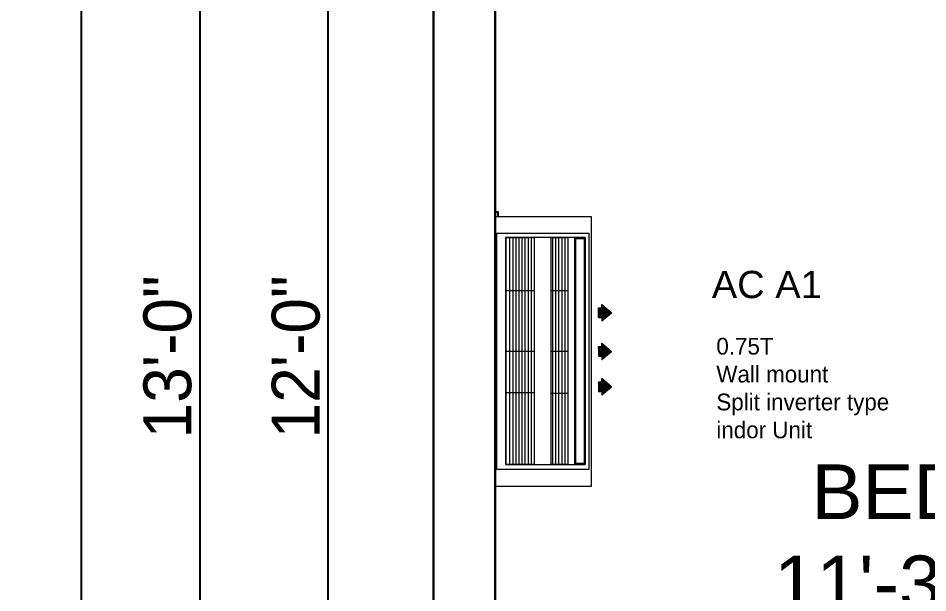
# Model space of a CAD drawing. Header units: inches. Extents: x 28835 to 36795, y -18828 to -9750.
# Drawn here: x 34995.2 to 35128.2, y -13658.8 to -13574.8 of the extents above; entities that cross this region are included whole.
import ezdxf

# ---------------------------------------------------------------- set-up
doc = ezdxf.new("R2010")
doc.units = ezdxf.units.IN
doc.header["$LTSCALE"] = 12
doc.header["$MEASUREMENT"] = 0
for name, color, linetype, lineweight in [('0-AC-Ceilling Cassette', 160, 'Continuous', 5), ('dimention', 5, 'Continuous', 9), ('HVAC UNIT', 7, 'Continuous', 15), ('Text', 7, 'Continuous', 5), ('Wall', 1, 'Continuous', 30)]:
    doc.layers.add(name, color=color, linetype=linetype, lineweight=lineweight)
doc.layers.add('06. Text', color=114, linetype='Continuous')
doc.layers.add('AC', color=7, linetype='Continuous')
doc.styles.add('Bijay', font='', dxfattribs={"height": 8})
doc.styles.add('Times', font='GOTHIC.TTF')
doc.styles.add('TLA', font='arial.ttf')
doc.styles.get('Bijay').set_extended_font_data('Serifa BT')
doc.dimstyles.new('D75', dxfattribs={"dimtxt": 7, "dimasz": 7, "dimexe": 8, "dimexo": 24, "dimgap": 1, "dimtad": 1, "dimdec": 1, "dimzin": 3, "dimdsep": 46, "dimlunit": 4, "dimtxsty": 'Times', "dimblk": 'OBLIQUE', "dimcen": 0, "dimdle": 5, "dimaunit": 1, "dimadec": 3, "dimazin": 0, "dimtfac": 1, "dimtdec": 1, "dimtix": 1, "dimtofl": 0, "dimtmove": 1, "dimatfit": 0, "dimldrblk": 'OBLIQUE', "dimfxl": 1, "dimfxlon": 1, "dimtolj": 1, "dimtzin": 0, "dimarcsym": 0})

# ---------------------------------------------------------------- blocks, each defined once
blk = doc.blocks.new('_Oblique')
at = {"color": 0, "linetype": 'ByBlock', "lineweight": -2}
blk.add_line((-0.5, -0.5), (0.5, 0.5), dxfattribs=at)
blk = doc.blocks.new('*D1234')
at = {"layer": 'Defpoints', "color": 0, "ltscale": 12, "transparency": 16777216}
for p in [(35040.51, -13552.26), (35085.96, -13552.26), (35085.96, -13696.26)]:
    blk.add_point(p, dxfattribs=at)
at = {"layer": 'dimention', "color": 0, "lineweight": -2, "ltscale": 12, "transparency": 16777216}
for p, q in [((35040.51, -13701.26), (35040.51, -13547.26)), ((35041.51, -13552.26), (35032.51, -13552.26)), ((35041.51, -13696.26), (35032.51, -13696.26))]:
    blk.add_line(p, q, dxfattribs=at)
at = {"layer": 'dimention', "color": 0, "lineweight": -2, "ltscale": 12, "transparency": 16777216, "xscale": 7, "yscale": 7, "zscale": 7}
for p, rotation in [((35040.51, -13552.26), 90), ((35040.51, -13696.26), 270)]:
    blk.add_blockref('_Oblique', p, dxfattribs=dict(at, rotation=rotation))
at = {"layer": 'dimention', "color": 0, "ltscale": 12, "transparency": 16777216, "insert": (35035.83, -13624.26), "char_height": 7, "attachment_point": 5, "rotation": 90, "style": 'Times'}
blk.add_mtext('\\A1;12\'-0"', dxfattribs=at)
blk = doc.blocks.new('*D1241')
at = {"layer": 'Defpoints', "color": 0, "ltscale": 12, "transparency": 16777216}
for p in [(35085.96, -13546.26), (35021.75, -13702.26), (35085.96, -13702.26)]:
    blk.add_point(p, dxfattribs=at)
at = {"layer": 'dimention', "color": 0, "lineweight": -2, "ltscale": 12, "transparency": 16777216}
for p, q in [((35021.75, -13541.26), (35021.75, -13707.26)), ((35022.75, -13546.26), (35013.75, -13546.26)), ((35022.75, -13702.26), (35013.75, -13702.26))]:
    blk.add_line(p, q, dxfattribs=at)
at = {"layer": 'dimention', "color": 0, "lineweight": -2, "ltscale": 12, "transparency": 16777216, "xscale": 7, "yscale": 7, "zscale": 7}
for p, rotation in [((35021.75, -13546.26), 90), ((35021.75, -13702.26), 270)]:
    blk.add_blockref('_Oblique', p, dxfattribs=dict(at, rotation=rotation))
at = {"layer": 'dimention', "color": 0, "ltscale": 12, "transparency": 16777216, "insert": (35017.07, -13624.26), "char_height": 7, "attachment_point": 5, "rotation": 90, "style": 'Times'}
blk.add_mtext('\\A1;13\'-0"', dxfattribs=at)
blk = doc.blocks.new('*D1242')
at = {"layer": 'Defpoints', "color": 0, "ltscale": 12, "transparency": 16777216}
for p in [(35004.49, -13363.26), (35085.96, -13363.26), (35085.96, -13708.26)]:
    blk.add_point(p, dxfattribs=at)
at = {"layer": 'dimention', "color": 0, "lineweight": -2, "ltscale": 12, "transparency": 16777216}
for p, q in [((35004.49, -13713.26), (35004.49, -13358.26)), ((35005.49, -13363.26), (34996.49, -13363.26)), ((35005.49, -13708.26), (34996.49, -13708.26))]:
    blk.add_line(p, q, dxfattribs=at)
at = {"layer": 'dimention', "color": 0, "lineweight": -2, "ltscale": 12, "transparency": 16777216, "xscale": 7, "yscale": 7, "zscale": 7}
for p, rotation in [((35004.49, -13363.26), 90), ((35004.49, -13708.26), 270)]:
    blk.add_blockref('_Oblique', p, dxfattribs=dict(at, rotation=rotation))
at = {"layer": 'dimention', "color": 0, "ltscale": 12, "transparency": 16777216, "insert": (34999.81, -13535.76), "char_height": 7, "attachment_point": 5, "rotation": 90, "style": 'Times'}
blk.add_mtext('\\A1;28\'-9"', dxfattribs=at)
blk = doc.blocks.new('one way ceiling cassette')
at = {"layer": '0-AC-Ceilling Cassette'}
for p, q in [((-1.8, 30.09), (-3.4, 28.73)), ((-3.29, 28.83), (-3.4, 28.73)), ((-1.8, 27.37), (-3.4, 28.73)), ((-3.39, 28.72), (-3.4, 28.73)), ((-3.26, 28.61), (-3.39, 28.74)), ((-3.16, 28.94), (-3.38, 28.72)), ((-3.13, 28.5), (-3.38, 28.75)), ((-3.03, 29.05), (-3.37, 28.71)), ((-3, 28.39), (-3.37, 28.76)), ((-2.9, 29.16), (-3.36, 28.7)), ((-2.87, 28.28), (-3.36, 28.77)), ((-2.77, 29.27), (-3.35, 28.69)), ((-2.74, 28.17), (-3.35, 28.78)), ((-2.64, 29.38), (-3.34, 28.68)), ((-2.61, 28.06), (-3.34, 28.79)), ((-2.51, 29.49), (-3.33, 28.67)), ((-2.48, 27.95), (-3.33, 28.8)), ((-2.38, 29.6), (-3.32, 28.66)), ((-2.35, 27.84), (-3.32, 28.81)), ((-2.25, 29.71), (-3.31, 28.65)), ((-2.22, 27.73), (-3.31, 28.82)), ((-2.12, 29.82), (-3.3, 28.64)), ((-2.09, 27.62), (-3.3, 28.83)), ((-1.99, 29.93), (-3.29, 28.63)), ((-1.86, 30.04), (-3.28, 28.62)), ((-1.96, 27.51), (-3.28, 28.84)), ((-1.83, 27.4), (-3.27, 28.85)), ((-1.8, 30.08), (-3.26, 28.62)), ((-1.8, 27.39), (-3.26, 28.85)), ((-1.8, 30.06), (-3.25, 28.61)), ((-1.8, 27.41), (-3.25, 28.86)), ((-1.8, 30.04), (-3.24, 28.6)), ((-1.8, 27.43), (-3.24, 28.87)), ((-1.8, 30.02), (-3.23, 28.59)), ((-1.8, 27.45), (-3.23, 28.88)), ((-1.8, 30), (-3.22, 28.58)), ((-1.8, 27.47), (-3.22, 28.89)), ((-1.8, 29.98), (-3.21, 28.57)), ((-1.8, 27.49), (-3.21, 28.9)), ((-1.8, 29.96), (-3.2, 28.56)), ((-1.8, 27.51), (-3.2, 28.91)), ((-1.8, 29.94), (-3.19, 28.55)), ((-1.8, 27.53), (-3.19, 28.92)), ((-1.8, 29.92), (-3.18, 28.54)), ((-1.8, 27.55), (-3.18, 28.93)), ((-1.8, 29.9), (-3.17, 28.53)), ((-1.8, 29.88), (-3.16, 28.52)), ((-1.8, 27.57), (-3.16, 28.94)), ((-1.8, 29.86), (-3.15, 28.51)), ((-1.8, 27.59), (-3.15, 28.95)), ((-1.8, 27.61), (-3.14, 28.96)), ((-1.8, 29.84), (-3.13, 28.5)), ((-1.8, 27.63), (-3.13, 28.96)), ((-1.8, 29.82), (-3.12, 28.5)), ((-1.8, 27.65), (-3.12, 28.97)), ((-1.8, 29.8), (-3.11, 28.49)), ((-1.8, 27.67), (-3.11, 28.98)), ((-1.8, 29.78), (-3.1, 28.48)), ((-1.8, 27.69), (-3.1, 28.99)), ((-1.8, 29.76), (-3.09, 28.47)), ((-1.8, 27.71), (-3.09, 29)), ((-1.8, 29.74), (-3.08, 28.46)), ((-1.8, 27.73), (-3.08, 29.01)), ((-1.8, 29.72), (-3.07, 28.45)), ((-1.8, 27.75), (-3.07, 29.02)), ((-1.8, 29.7), (-3.06, 28.44)), ((-1.8, 27.77), (-3.06, 29.03)), ((-1.8, 29.68), (-3.05, 28.43)), ((-1.8, 27.79), (-3.05, 29.04)), ((-1.8, 29.66), (-3.04, 28.42)), ((-1.8, 29.64), (-3.03, 28.41)), ((-1.8, 27.81), (-3.03, 29.05)), ((-1.8, 27.83), (-3.02, 29.06)), ((-1.8, 29.62), (-3.01, 28.4)), ((-1.8, 27.85), (-3.01, 29.07)), ((-1.8, 29.6), (-3, 28.39)), ((-1.8, 27.87), (-3, 29.07)), ((-1.8, 29.58), (-2.99, 28.39)), ((-1.8, 27.89), (-2.99, 29.08)), ((-1.8, 29.56), (-2.98, 28.38)), ((-1.8, 27.91), (-2.98, 29.09)), ((-1.79, 29.54), (-2.97, 28.37)), ((-1.79, 27.92), (-2.97, 29.1)), ((-1.77, 29.54), (-2.96, 28.36)), ((-1.77, 27.92), (-2.96, 29.11)), ((-1.75, 29.54), (-2.95, 28.35)), ((-1.75, 27.92), (-2.95, 29.12)), ((-1.73, 29.54), (-2.94, 28.34)), ((-1.73, 27.92), (-2.94, 29.13)), ((-1.71, 29.54), (-2.93, 28.33)), ((-1.71, 27.92), (-2.93, 29.14)), ((-1.69, 29.54), (-2.92, 28.32)), ((-1.67, 29.54), (-2.91, 28.31)), ((-1.69, 27.92), (-2.91, 29.15)), ((-1.65, 29.54), (-2.9, 28.3)), ((-1.67, 27.92), (-2.9, 29.16)), ((-1.65, 27.92), (-2.89, 29.17)), ((-1.63, 29.54), (-2.88, 28.29)), ((-1.63, 27.92), (-2.88, 29.18)), ((-1.61, 29.54), (-2.87, 28.28)), ((-1.61, 27.92), (-2.87, 29.19)), ((-1.59, 29.54), (-2.86, 28.28)), ((-1.59, 27.92), (-2.86, 29.19)), ((-1.57, 29.54), (-2.85, 28.27)), ((-1.57, 27.92), (-2.85, 29.2)), ((-1.55, 29.54), (-2.84, 28.26)), ((-1.55, 27.92), (-2.84, 29.21)), ((-1.53, 29.54), (-2.83, 28.25)), ((-1.53, 27.92), (-2.83, 29.22)), ((-1.51, 29.54), (-2.82, 28.24)), ((-1.51, 27.92), (-2.82, 29.23)), ((-1.49, 29.54), (-2.81, 28.23)), ((-1.49, 27.92), (-2.81, 29.24)), ((-1.47, 29.54), (-2.8, 28.22)), ((-1.45, 29.54), (-2.79, 28.21)), ((-1.47, 27.92), (-2.79, 29.25)), ((-1.43, 29.54), (-2.78, 28.2)), ((-1.45, 27.92), (-2.78, 29.26)), ((-1.43, 27.92), (-2.77, 29.27)), ((-1.41, 29.54), (-2.76, 28.19)), ((-1.41, 27.92), (-2.76, 29.28)), ((-1.39, 29.54), (-2.75, 28.18)), ((-1.39, 27.92), (-2.75, 29.29)), ((-1.37, 29.54), (-2.74, 28.17)), ((-1.37, 27.92), (-2.74, 29.3)), ((-1.35, 29.54), (-2.73, 28.16)), ((-1.35, 27.92), (-2.73, 29.3)), ((-1.33, 29.54), (-2.72, 28.16)), ((-1.33, 27.92), (-2.72, 29.31)), ((-1.31, 29.54), (-2.71, 28.15)), ((-1.31, 27.92), (-2.71, 29.32)), ((-1.29, 29.54), (-2.7, 28.14)), ((-1.29, 27.92), (-2.7, 29.33)), ((-1.27, 29.54), (-2.69, 28.13)), ((-1.27, 27.92), (-2.69, 29.34)), ((-1.25, 29.54), (-2.68, 28.12)), ((-1.25, 27.92), (-2.68, 29.35)), ((-1.23, 29.54), (-2.67, 28.11)), ((-1.22, 29.54), (-2.66, 28.1)), ((-1.23, 27.92), (-2.66, 29.36)), ((-1.22, 27.94), (-2.65, 29.37)), ((-1.22, 29.52), (-2.64, 28.09)), ((-1.22, 27.96), (-2.64, 29.38)), ((-1.22, 29.5), (-2.63, 28.08)), ((-1.22, 27.98), (-2.63, 29.39)), ((-1.22, 29.48), (-2.62, 28.07)), ((-1.22, 28), (-2.62, 29.4)), ((-1.22, 29.46), (-2.61, 28.06)), ((-1.22, 28.02), (-2.61, 29.41)), ((-1.22, 29.44), (-2.6, 28.05)), ((-1.22, 28.04), (-2.6, 29.42)), ((-1.22, 28.06), (-2.59, 29.42)), ((-1.22, 29.42), (-2.59, 28.05)), ((-1.22, 28.08), (-2.58, 29.43)), ((-1.22, 29.4), (-2.58, 28.04)), ((-1.22, 28.1), (-2.57, 29.44)), ((-1.22, 29.37), (-2.57, 28.03)), ((-1.22, 28.12), (-2.56, 29.45)), ((-1.22, 29.35), (-2.56, 28.02)), ((-1.22, 29.33), (-2.55, 28.01)), ((-1.22, 28.14), (-2.54, 29.46)), ((-1.22, 29.31), (-2.54, 28)), ((-1.22, 28.16), (-2.53, 29.47)), ((-1.22, 29.29), (-2.53, 27.99)), ((-1.22, 28.18), (-2.52, 29.48)), ((-1.22, 28.2), (-2.51, 29.49)), ((-1.22, 29.27), (-2.51, 27.98)), ((-1.22, 28.22), (-2.5, 29.5)), ((-1.22, 29.25), (-2.5, 27.97)), ((-1.22, 28.24), (-2.49, 29.51)), ((-1.22, 29.23), (-2.49, 27.96)), ((-1.22, 28.26), (-2.48, 29.52)), ((-1.22, 29.21), (-2.48, 27.95)), ((-1.22, 28.28), (-2.47, 29.53)), ((-1.22, 29.19), (-2.47, 27.94)), ((-1.22, 28.3), (-2.46, 29.53)), ((-1.22, 29.17), (-2.46, 27.93)), ((-1.22, 28.32), (-2.45, 29.54)), ((-1.22, 29.15), (-2.45, 27.93)), ((-1.22, 28.34), (-2.44, 29.55)), ((-1.22, 29.13), (-2.44, 27.92)), ((-1.22, 28.36), (-2.43, 29.56)), ((-1.22, 29.11), (-2.43, 27.91)), ((-1.22, 29.09), (-2.42, 27.9)), ((-1.22, 28.38), (-2.41, 29.57)), ((-1.22, 29.07), (-2.41, 27.89)), ((-1.22, 28.4), (-2.4, 29.58)), ((-1.22, 28.42), (-2.39, 29.59)), ((-1.22, 29.05), (-2.39, 27.88)), ((-1.22, 28.44), (-2.38, 29.6)), ((-1.22, 29.03), (-2.38, 27.87)), ((-1.22, 28.46), (-2.37, 29.61)), ((-1.22, 29.01), (-2.37, 27.86)), ((-1.22, 28.48), (-2.36, 29.62)), ((-1.22, 28.99), (-2.36, 27.85)), ((-1.22, 28.5), (-2.35, 29.63)), ((-1.22, 28.97), (-2.35, 27.84)), ((-1.22, 28.52), (-2.34, 29.64)), ((-1.22, 28.95), (-2.34, 27.83)), ((-1.22, 28.54), (-2.33, 29.65)), ((-1.22, 28.93), (-2.33, 27.82)), ((-1.22, 28.56), (-2.32, 29.65)), ((-1.22, 28.91), (-2.32, 27.82)), ((-1.22, 28.58), (-2.31, 29.66)), ((-1.22, 28.89), (-2.31, 27.81)), ((-1.22, 28.87), (-2.3, 27.8)), ((-1.22, 28.6), (-2.29, 29.67)), ((-1.22, 28.85), (-2.29, 27.79)), ((-1.22, 28.62), (-2.28, 29.68)), ((-1.22, 28.83), (-2.28, 27.78)), ((-1.22, 28.64), (-2.27, 29.69)), ((-1.22, 28.66), (-2.26, 29.7)), ((-1.22, 28.81), (-2.26, 27.77)), ((-1.22, 28.68), (-2.25, 29.71)), ((-1.22, 28.79), (-2.25, 27.76)), ((-1.22, 28.7), (-2.24, 29.72)), ((-1.22, 28.77), (-2.24, 27.75)), ((-1.22, 28.72), (-2.23, 29.73)), ((-1.22, 28.75), (-2.23, 27.74)), ((-1.22, 28.74), (-2.22, 29.74)), ((-1.22, 28.73), (-2.22, 27.73)), ((-1.22, 28.76), (-2.21, 29.75)), ((-1.22, 28.71), (-2.21, 27.72)), ((-1.22, 28.78), (-2.2, 29.76)), ((-1.22, 28.69), (-2.2, 27.71)), ((-1.22, 28.8), (-2.19, 29.76)), ((-1.22, 28.67), (-2.19, 27.7)), ((-1.22, 28.82), (-2.18, 29.77)), ((-1.22, 28.65), (-2.18, 27.7)), ((-1.22, 28.63), (-2.17, 27.69)), ((-1.22, 28.84), (-2.16, 29.78)), ((-1.22, 28.61), (-2.16, 27.68)), ((-1.22, 28.86), (-2.15, 29.79)), ((-1.22, 28.88), (-2.14, 29.8)), ((-1.22, 28.9), (-2.13, 29.81)), ((-1.22, 28.92), (-2.12, 29.82)), ((-1.22, 28.94), (-2.11, 29.83)), ((-1.22, 28.96), (-2.1, 29.84)), ((-1.8, 29.56), (-2.09, 29.85)), ((-1.8, 29.58), (-2.08, 29.86)), ((-1.8, 29.6), (-2.07, 29.87)), ((-1.8, 29.62), (-2.06, 29.87)), ((-1.8, 29.64), (-2.04, 29.88)), ((-1.8, 29.66), (-2.03, 29.89)), ((-1.8, 29.68), (-2.02, 29.9)), ((-1.8, 29.7), (-2.01, 29.91)), ((-1.8, 29.72), (-2, 29.92)), ((-1.8, 29.74), (-1.99, 29.93)), ((-1.8, 29.76), (-1.98, 29.94)), ((-1.8, 29.78), (-1.97, 29.95)), ((-1.8, 29.8), (-1.96, 29.96)), ((-1.8, 29.82), (-1.95, 29.97)), ((-1.8, 29.84), (-1.94, 29.98)), ((-1.8, 29.86), (-1.93, 29.99)), ((-1.8, 29.88), (-1.91, 29.99)), ((-1.8, 29.9), (-1.9, 30)), ((-1.8, 29.92), (-1.89, 30.01)), ((-1.8, 29.94), (-1.88, 30.02)), ((-1.8, 29.96), (-1.87, 30.03)), ((-1.8, 29.98), (-1.86, 30.04)), ((-1.8, 30), (-1.85, 30.05)), ((-1.8, 30.02), (-1.84, 30.06)), ((-1.8, 30.04), (-1.83, 30.07)), ((-1.8, 30.06), (-1.82, 30.08)), ((-1.8, 30.08), (-1.81, 30.09)), ((-1.8, 29.54), (-1.8, 30.09)), ((-1.22, 29.54), (-1.8, 29.54)), ((-1.22, 28.98), (-1.79, 29.54)), ((-1.22, 29), (-1.77, 29.54)), ((-1.22, 29.02), (-1.74, 29.54)), ((-1.22, 29.04), (-1.72, 29.54)), ((-1.22, 29.06), (-1.7, 29.54)), ((-1.22, 29.08), (-1.68, 29.54)), ((-1.22, 29.1), (-1.66, 29.54)), ((-1.22, 29.12), (-1.64, 29.54)), ((-1.22, 29.14), (-1.62, 29.54)), ((-1.22, 29.16), (-1.6, 29.54)), ((-1.22, 29.18), (-1.58, 29.54)), ((-1.22, 29.2), (-1.56, 29.54)), ((-1.22, 29.22), (-1.54, 29.54)), ((-1.22, 29.24), (-1.52, 29.54)), ((-1.22, 29.26), (-1.5, 29.54)), ((-1.22, 29.28), (-1.48, 29.54)), ((-1.22, 29.3), (-1.46, 29.54)), ((-1.22, 29.32), (-1.44, 29.54)), ((-1.22, 29.34), (-1.42, 29.54)), ((-1.22, 29.36), (-1.4, 29.54)), ((-1.22, 29.38), (-1.38, 29.54)), ((-1.22, 29.4), (-1.36, 29.54)), ((-1.22, 29.42), (-1.34, 29.54)), ((-1.22, 29.44), (-1.32, 29.54)), ((-1.22, 29.46), (-1.3, 29.54)), ((-1.22, 29.48), (-1.28, 29.54)), ((-1.22, 29.5), (-1.26, 29.54)), ((-1.22, 29.52), (-1.24, 29.54)), ((-1.22, 27.92), (-1.22, 29.54)), ((-1.22, 29.54), (-1.22, 29.54)), ((-1.22, 28.59), (-2.14, 27.67)), ((-1.22, 28.57), (-2.13, 27.66)), ((-1.22, 28.55), (-2.12, 27.65)), ((-1.22, 28.53), (-2.11, 27.64)), ((-1.22, 28.51), (-2.1, 27.63)), ((-1.8, 27.91), (-2.09, 27.62)), ((-1.8, 27.89), (-2.08, 27.61)), ((-1.8, 27.87), (-2.07, 27.6)), ((-1.8, 27.85), (-2.06, 27.59)), ((-1.8, 27.83), (-2.05, 27.59)), ((-1.8, 27.81), (-2.04, 27.58)), ((-1.8, 27.79), (-2.03, 27.57)), ((-1.8, 27.77), (-2.01, 27.56)), ((-1.8, 27.75), (-2, 27.55)), ((-1.8, 27.73), (-1.99, 27.54)), ((-1.8, 27.71), (-1.98, 27.53)), ((-1.8, 27.69), (-1.97, 27.52)), ((-1.8, 27.67), (-1.96, 27.51)), ((-1.8, 27.65), (-1.95, 27.5)), ((-1.8, 27.63), (-1.94, 27.49)), ((-1.8, 27.61), (-1.93, 27.48)), ((-1.8, 27.59), (-1.92, 27.48)), ((-1.8, 27.57), (-1.91, 27.47)), ((-1.8, 27.55), (-1.89, 27.46)), ((-1.8, 27.53), (-1.88, 27.45)), ((-1.8, 27.51), (-1.87, 27.44)), ((-1.8, 27.49), (-1.86, 27.43)), ((-1.8, 27.47), (-1.85, 27.42)), ((-1.8, 27.45), (-1.84, 27.41)), ((-1.8, 27.43), (-1.83, 27.4)), ((-1.8, 27.41), (-1.82, 27.39)), ((-1.8, 27.39), (-1.81, 27.38)), ((-1.8, 27.92), (-1.8, 27.37)), ((-1.22, 27.92), (-1.8, 27.92)), ((-1.22, 28.49), (-1.79, 27.92)), ((-1.22, 28.47), (-1.77, 27.92)), ((-1.22, 28.45), (-1.75, 27.92)), ((-1.22, 28.43), (-1.73, 27.92)), ((-1.22, 28.41), (-1.71, 27.92)), ((-1.22, 28.39), (-1.69, 27.92)), ((-1.22, 28.37), (-1.67, 27.92)), ((-1.22, 28.35), (-1.65, 27.92)), ((-1.22, 28.33), (-1.63, 27.92)), ((-1.22, 28.31), (-1.61, 27.92)), ((-1.22, 28.29), (-1.59, 27.92)), ((-1.22, 28.27), (-1.57, 27.92)), ((-1.22, 28.25), (-1.55, 27.92)), ((-1.22, 28.23), (-1.53, 27.92)), ((-1.22, 28.21), (-1.51, 27.92)), ((-1.22, 28.19), (-1.49, 27.92)), ((-1.22, 28.17), (-1.47, 27.92)), ((-1.22, 28.15), (-1.45, 27.92)), ((-1.22, 28.13), (-1.43, 27.92)), ((-1.22, 28.11), (-1.41, 27.92)), ((-1.22, 28.09), (-1.39, 27.92)), ((-1.22, 28.07), (-1.37, 27.92)), ((-1.22, 28.05), (-1.35, 27.92)), ((-1.22, 28.03), (-1.33, 27.92)), ((-1.22, 28.01), (-1.31, 27.92)), ((-1.22, 27.99), (-1.29, 27.92)), ((-1.22, 27.97), (-1.27, 27.92)), ((-1.22, 27.95), (-1.25, 27.92)), ((-1.22, 27.93), (-1.23, 27.92)), ((-1.8, 23.69), (-3.4, 22.33)), ((-3, 22.67), (-3.37, 22.3)), ((-2.87, 22.78), (-3.36, 22.29)), ((-2.74, 22.89), (-3.35, 22.28)), ((-2.61, 23), (-3.34, 22.27)), ((-2.48, 23.11), (-3.33, 22.26)), ((-2.35, 23.22), (-3.32, 22.25)), ((-2.22, 23.33), (-3.31, 22.24)), ((-2.09, 23.44), (-3.3, 22.23)), ((-1.96, 23.55), (-3.28, 22.22)), ((-1.83, 23.66), (-3.27, 22.22)), ((-1.8, 23.67), (-3.26, 22.21)), ((-1.8, 23.65), (-3.25, 22.2)), ((-1.8, 23.63), (-3.24, 22.19)), ((-1.8, 23.61), (-3.23, 22.18)), ((-1.8, 23.59), (-3.22, 22.17)), ((-1.8, 23.57), (-3.21, 22.16)), ((-1.8, 23.55), (-3.2, 22.15)), ((-1.8, 23.53), (-3.19, 22.14)), ((-1.8, 23.51), (-3.18, 22.13)), ((-1.8, 23.49), (-3.16, 22.12)), ((-1.8, 23.47), (-3.15, 22.11)), ((-1.8, 23.45), (-3.14, 22.11)), ((-1.8, 23.43), (-3.13, 22.1)), ((-1.8, 23.41), (-3.12, 22.09)), ((-1.8, 23.39), (-3.11, 22.08)), ((-1.8, 23.37), (-3.1, 22.07)), ((-1.8, 21.28), (-3.1, 22.58)), ((-1.8, 23.35), (-3.09, 22.06)), ((-1.8, 21.3), (-3.09, 22.59)), ((-1.8, 23.33), (-3.08, 22.05)), ((-1.8, 21.32), (-3.08, 22.6)), ((-1.8, 23.31), (-3.07, 22.04)), ((-1.8, 21.34), (-3.07, 22.61)), ((-1.8, 23.29), (-3.06, 22.03)), ((-1.8, 21.36), (-3.06, 22.62)), ((-1.8, 23.27), (-3.05, 22.02)), ((-1.8, 21.38), (-3.05, 22.63)), ((-1.8, 21.4), (-3.04, 22.64)), ((-1.8, 23.25), (-3.03, 22.01)), ((-1.8, 21.42), (-3.03, 22.65)), ((-1.8, 23.23), (-3.02, 22)), ((-1.8, 23.21), (-3.01, 21.99)), ((-1.8, 21.44), (-3.01, 22.66)), ((-1.8, 23.19), (-3, 21.99)), ((-1.8, 21.46), (-3, 22.67)), ((-1.8, 23.17), (-2.99, 21.98)), ((-1.8, 21.48), (-2.99, 22.68)), ((-1.8, 23.15), (-2.98, 21.97)), ((-1.8, 21.5), (-2.98, 22.68)), ((-1.79, 23.14), (-2.97, 21.96)), ((-1.79, 21.52), (-2.97, 22.69)), ((-1.77, 23.14), (-2.96, 21.95)), ((-1.77, 21.52), (-2.96, 22.7)), ((-1.75, 23.14), (-2.95, 21.94)), ((-1.75, 21.52), (-2.95, 22.71)), ((-1.73, 23.14), (-2.94, 21.93)), ((-1.73, 21.52), (-2.94, 22.72)), ((-1.71, 23.14), (-2.93, 21.92)), ((-1.71, 21.52), (-2.93, 22.73)), ((-1.69, 21.52), (-2.92, 22.74)), ((-1.69, 23.14), (-2.91, 21.91)), ((-1.67, 21.52), (-2.91, 22.75)), ((-1.67, 23.14), (-2.9, 21.9)), ((-1.65, 21.52), (-2.9, 22.76)), ((-1.65, 23.14), (-2.89, 21.89)), ((-1.63, 23.14), (-2.88, 21.88)), ((-1.63, 21.52), (-2.88, 22.77)), ((-1.61, 23.14), (-2.87, 21.88)), ((-1.61, 21.52), (-2.87, 22.78)), ((-1.59, 23.14), (-2.86, 21.87)), ((-1.59, 21.52), (-2.86, 22.79)), ((-1.57, 23.14), (-2.85, 21.86)), ((-1.57, 21.52), (-2.85, 22.79)), ((-1.55, 23.14), (-2.84, 21.85)), ((-1.55, 21.52), (-2.84, 22.8)), ((-1.53, 23.14), (-2.83, 21.84)), ((-1.53, 21.52), (-2.83, 22.81)), ((-1.51, 23.14), (-2.82, 21.83)), ((-1.51, 21.52), (-2.82, 22.82)), ((-1.49, 23.14), (-2.81, 21.82)), ((-1.49, 21.52), (-2.81, 22.83)), ((-1.47, 21.52), (-2.8, 22.84)), ((-1.47, 23.14), (-2.79, 21.81)), ((-1.45, 21.52), (-2.79, 22.85)), ((-1.45, 23.14), (-2.78, 21.8)), ((-1.43, 21.52), (-2.78, 22.86)), ((-1.43, 23.14), (-2.77, 21.79)), ((-1.41, 23.14), (-2.76, 21.78)), ((-1.41, 21.52), (-2.76, 22.87)), ((-1.39, 23.14), (-2.75, 21.77)), ((-1.39, 21.52), (-2.75, 22.88)), ((-1.37, 23.14), (-2.74, 21.77)), ((-1.37, 21.52), (-2.74, 22.89)), ((-1.35, 23.14), (-2.73, 21.76)), ((-1.35, 21.52), (-2.73, 22.9)), ((-1.33, 23.14), (-2.72, 21.75)), ((-1.33, 21.52), (-2.72, 22.91)), ((-1.31, 23.14), (-2.71, 21.74)), ((-1.31, 21.52), (-2.71, 22.91)), ((-1.29, 23.14), (-2.7, 21.73)), ((-1.29, 21.52), (-2.7, 22.92)), ((-1.27, 23.14), (-2.69, 21.72)), ((-1.27, 21.52), (-2.69, 22.93)), ((-1.25, 23.14), (-2.68, 21.71)), ((-1.25, 21.52), (-2.68, 22.94)), ((-1.23, 21.52), (-2.67, 22.95)), ((-1.23, 23.14), (-2.66, 21.7)), ((-1.22, 21.53), (-2.66, 22.96)), ((-1.22, 23.12), (-2.65, 21.69)), ((-1.22, 23.1), (-2.64, 21.68)), ((-1.22, 21.55), (-2.64, 22.97)), ((-1.22, 23.08), (-2.63, 21.67)), ((-1.22, 21.57), (-2.63, 22.98)), ((-1.22, 23.06), (-2.62, 21.66)), ((-1.22, 21.59), (-2.62, 22.99)), ((-1.22, 23.04), (-2.61, 21.65)), ((-1.22, 21.61), (-2.61, 23)), ((-1.22, 23.02), (-2.6, 21.65)), ((-1.22, 21.63), (-2.6, 23.01)), ((-1.22, 21.65), (-2.59, 23.02)), ((-1.22, 23), (-2.59, 21.64)), ((-1.22, 21.67), (-2.58, 23.02)), ((-1.22, 22.98), (-2.58, 21.63)), ((-1.22, 21.69), (-2.57, 23.03)), ((-1.22, 22.96), (-2.57, 21.62)), ((-1.22, 21.71), (-2.56, 23.04)), ((-1.22, 22.94), (-2.56, 21.61)), ((-1.22, 21.73), (-2.55, 23.05)), ((-1.22, 21.75), (-2.54, 23.06)), ((-1.22, 22.92), (-2.54, 21.6)), ((-1.22, 21.77), (-2.53, 23.07)), ((-1.22, 22.9), (-2.53, 21.59)), ((-1.22, 22.88), (-2.52, 21.58)), ((-1.22, 21.79), (-2.51, 23.08)), ((-1.22, 22.86), (-2.51, 21.57)), ((-1.22, 21.81), (-2.5, 23.09)), ((-1.22, 22.84), (-2.5, 21.56)), ((-1.22, 21.83), (-2.49, 23.1)), ((-1.22, 22.82), (-2.49, 21.55)), ((-1.22, 21.85), (-2.48, 23.11)), ((-1.22, 22.8), (-2.48, 21.54)), ((-1.22, 21.87), (-2.47, 23.12)), ((-1.22, 22.78), (-2.47, 21.54)), ((-1.22, 21.89), (-2.46, 23.13)), ((-1.22, 22.76), (-2.46, 21.53)), ((-1.22, 21.91), (-2.45, 23.14)), ((-1.22, 22.74), (-2.45, 21.52)), ((-1.22, 21.93), (-2.44, 23.14)), ((-1.22, 22.72), (-2.44, 21.51)), ((-1.22, 21.95), (-2.43, 23.15)), ((-1.22, 22.7), (-2.43, 21.5)), ((-1.22, 21.97), (-2.42, 23.16)), ((-1.22, 21.99), (-2.41, 23.17)), ((-1.22, 22.68), (-2.41, 21.49)), ((-1.22, 22.66), (-2.4, 21.48)), ((-1.22, 22.01), (-2.39, 23.18)), ((-1.22, 22.64), (-2.39, 21.47)), ((-1.22, 22.03), (-2.38, 23.19)), ((-1.22, 22.62), (-2.38, 21.46)), ((-1.22, 22.05), (-2.37, 23.2)), ((-1.22, 22.6), (-2.37, 21.45)), ((-1.22, 22.07), (-2.36, 23.21)), ((-1.22, 22.58), (-2.36, 21.44)), ((-1.22, 22.09), (-2.35, 23.22)), ((-1.22, 22.11), (-2.34, 23.23)), ((-1.22, 22.13), (-2.33, 23.24)), ((-1.22, 22.15), (-2.32, 23.25)), ((-1.22, 22.17), (-2.31, 23.25)), ((-1.22, 22.19), (-2.3, 23.26)), ((-1.22, 22.21), (-2.29, 23.27)), ((-1.22, 22.23), (-2.28, 23.28)), ((-1.22, 22.25), (-2.26, 23.29)), ((-1.22, 22.27), (-2.25, 23.3)), ((-1.22, 22.29), (-2.24, 23.31)), ((-1.22, 22.31), (-2.23, 23.32)), ((-1.22, 22.33), (-2.22, 23.33)), ((-1.22, 22.35), (-2.21, 23.34)), ((-1.22, 22.37), (-2.2, 23.35)), ((-1.22, 22.39), (-2.19, 23.36)), ((-1.22, 22.41), (-2.18, 23.37)), ((-1.22, 22.43), (-2.17, 23.37)), ((-1.22, 22.45), (-2.16, 23.38)), ((-1.22, 22.47), (-2.14, 23.39)), ((-1.22, 22.49), (-2.13, 23.4)), ((-1.22, 22.51), (-2.12, 23.41)), ((-1.22, 22.53), (-2.11, 23.42)), ((-1.22, 22.55), (-2.1, 23.43)), ((-1.8, 23.15), (-2.09, 23.44)), ((-1.8, 23.17), (-2.08, 23.45)), ((-1.8, 23.19), (-2.07, 23.46)), ((-1.8, 23.21), (-2.06, 23.47)), ((-1.8, 23.23), (-2.05, 23.48)), ((-1.8, 23.25), (-2.04, 23.48)), ((-1.8, 23.27), (-2.03, 23.49)), ((-1.8, 23.29), (-2.01, 23.5)), ((-1.8, 23.31), (-2, 23.51)), ((-1.8, 23.33), (-1.99, 23.52)), ((-1.8, 23.35), (-1.98, 23.53)), ((-1.8, 23.37), (-1.97, 23.54)), ((-1.8, 23.39), (-1.96, 23.55)), ((-1.8, 23.41), (-1.95, 23.56)), ((-1.8, 23.43), (-1.94, 23.57)), ((-1.8, 23.45), (-1.93, 23.58)), ((-1.8, 23.47), (-1.92, 23.59)), ((-1.8, 23.49), (-1.91, 23.59)), ((-1.8, 23.51), (-1.89, 23.6)), ((-1.8, 23.53), (-1.88, 23.61)), ((-1.8, 23.55), (-1.87, 23.62)), ((-1.8, 23.57), (-1.86, 23.63)), ((-1.8, 23.59), (-1.85, 23.64)), ((-1.8, 23.61), (-1.84, 23.65)), ((-1.8, 23.63), (-1.83, 23.66)), ((-1.8, 23.65), (-1.82, 23.67)), ((-1.8, 23.67), (-1.81, 23.68)), ((-1.8, 23.14), (-1.8, 23.69)), ((-1.22, 23.14), (-1.8, 23.14)), ((-1.22, 22.57), (-1.79, 23.14)), ((-1.22, 22.59), (-1.77, 23.14)), ((-1.22, 22.61), (-1.75, 23.14)), ((-1.22, 22.63), (-1.73, 23.14)), ((-1.22, 22.65), (-1.71, 23.14)), ((-1.22, 22.67), (-1.69, 23.14)), ((-1.22, 22.69), (-1.67, 23.14)), ((-1.22, 22.71), (-1.65, 23.14)), ((-1.22, 22.73), (-1.63, 23.14)), ((-1.22, 22.75), (-1.61, 23.14)), ((-1.22, 22.77), (-1.59, 23.14)), ((-1.22, 22.79), (-1.57, 23.14)), ((-1.22, 22.81), (-1.55, 23.14)), ((-1.22, 22.83), (-1.53, 23.14)), ((-1.22, 22.85), (-1.51, 23.14)), ((-1.22, 22.87), (-1.49, 23.14)), ((-1.22, 22.89), (-1.47, 23.14)), ((-1.22, 22.91), (-1.45, 23.14)), ((-1.22, 22.93), (-1.43, 23.14)), ((-1.22, 22.95), (-1.41, 23.14)), ((-1.22, 22.97), (-1.39, 23.14)), ((-1.22, 22.99), (-1.37, 23.14)), ((-1.22, 23.01), (-1.35, 23.14)), ((-1.22, 23.03), (-1.33, 23.14)), ((-1.22, 23.05), (-1.31, 23.14)), ((-1.22, 23.07), (-1.29, 23.14)), ((-1.22, 23.09), (-1.27, 23.14)), ((-1.22, 23.11), (-1.25, 23.14)), ((-1.22, 23.13), (-1.23, 23.14)), ((-1.22, 23.14), (-1.22, 21.52)), ((-3.39, 22.34), (-3.4, 22.33)), ((-3.29, 22.23), (-3.4, 22.34)), ((-1.8, 20.97), (-3.4, 22.33)), ((-3.26, 22.45), (-3.39, 22.32)), ((-3.13, 22.56), (-3.38, 22.31)), ((-3.16, 22.12), (-3.38, 22.34)), ((-3.03, 22.01), (-3.37, 22.35)), ((-2.9, 21.9), (-3.36, 22.36)), ((-2.77, 21.79), (-3.35, 22.37)), ((-2.64, 21.68), (-3.34, 22.38)), ((-2.51, 21.57), (-3.33, 22.39)), ((-2.38, 21.46), (-3.32, 22.4)), ((-2.25, 21.35), (-3.31, 22.41)), ((-2.12, 21.24), (-3.3, 22.42)), ((-1.99, 21.13), (-3.29, 22.43)), ((-1.86, 21.02), (-3.28, 22.44)), ((-1.8, 20.98), (-3.26, 22.45)), ((-1.8, 21), (-3.25, 22.45)), ((-1.8, 21.02), (-3.24, 22.46)), ((-1.8, 21.04), (-3.23, 22.47)), ((-1.8, 21.06), (-3.22, 22.48)), ((-1.8, 21.08), (-3.21, 22.49)), ((-1.8, 21.1), (-3.2, 22.5)), ((-1.8, 21.12), (-3.19, 22.51)), ((-1.8, 21.14), (-3.18, 22.52)), ((-1.8, 21.16), (-3.17, 22.53)), ((-1.8, 21.18), (-3.16, 22.54)), ((-1.8, 21.2), (-3.15, 22.55)), ((-1.8, 21.22), (-3.13, 22.56)), ((-1.8, 21.24), (-3.12, 22.57)), ((-1.8, 21.26), (-3.11, 22.57)), ((-1.22, 22.56), (-2.35, 21.43)), ((-1.22, 22.54), (-2.34, 21.42)), ((-1.22, 22.52), (-2.33, 21.42)), ((-1.22, 22.5), (-2.32, 21.41)), ((-1.22, 22.48), (-2.31, 21.4)), ((-1.22, 22.46), (-2.29, 21.39)), ((-1.22, 22.44), (-2.28, 21.38)), ((-1.22, 22.42), (-2.27, 21.37)), ((-1.22, 22.4), (-2.26, 21.36)), ((-1.22, 22.38), (-2.25, 21.35)), ((-1.22, 22.36), (-2.24, 21.34)), ((-1.22, 22.34), (-2.23, 21.33)), ((-1.22, 22.32), (-2.22, 21.32)), ((-1.22, 22.3), (-2.21, 21.31)), ((-1.22, 22.28), (-2.2, 21.31)), ((-1.22, 22.26), (-2.19, 21.3)), ((-1.22, 22.24), (-2.18, 21.29)), ((-1.22, 22.22), (-2.16, 21.28)), ((-1.22, 22.2), (-2.15, 21.27)), ((-1.22, 22.18), (-2.14, 21.26)), ((-1.22, 22.16), (-2.13, 21.25)), ((-1.22, 22.14), (-2.12, 21.24)), ((-1.22, 22.12), (-2.11, 21.23)), ((-1.22, 22.1), (-2.1, 21.22)), ((-1.8, 21.5), (-2.09, 21.21)), ((-1.8, 21.48), (-2.08, 21.2)), ((-1.8, 21.46), (-2.07, 21.19)), ((-1.8, 21.44), (-2.06, 21.19)), ((-1.8, 21.42), (-2.04, 21.18)), ((-1.8, 21.4), (-2.03, 21.17)), ((-1.8, 21.38), (-2.02, 21.16)), ((-1.8, 21.36), (-2.01, 21.15)), ((-1.8, 21.34), (-2, 21.14)), ((-1.8, 21.32), (-1.99, 21.13)), ((-1.8, 21.3), (-1.98, 21.12)), ((-1.8, 21.28), (-1.97, 21.11)), ((-1.8, 21.26), (-1.96, 21.1)), ((-1.8, 21.24), (-1.95, 21.09)), ((-1.8, 21.22), (-1.94, 21.08)), ((-1.8, 21.2), (-1.93, 21.08)), ((-1.8, 21.18), (-1.91, 21.07)), ((-1.8, 21.16), (-1.9, 21.06)), ((-1.8, 21.14), (-1.89, 21.05)), ((-1.8, 21.12), (-1.88, 21.04)), ((-1.8, 21.1), (-1.87, 21.03)), ((-1.8, 21.08), (-1.86, 21.02)), ((-1.8, 21.52), (-1.8, 20.97)), ((-1.22, 21.52), (-1.8, 21.52)), ((-1.22, 22.08), (-1.79, 21.52)), ((-1.22, 22.06), (-1.77, 21.52)), ((-1.22, 22.04), (-1.74, 21.52)), ((-1.22, 22.02), (-1.72, 21.52)), ((-1.22, 22), (-1.7, 21.52)), ((-1.22, 21.98), (-1.68, 21.52)), ((-1.22, 21.96), (-1.66, 21.52)), ((-1.22, 21.94), (-1.64, 21.52)), ((-1.22, 21.92), (-1.62, 21.52)), ((-1.22, 21.9), (-1.6, 21.52)), ((-1.22, 21.88), (-1.58, 21.52)), ((-1.22, 21.86), (-1.56, 21.52)), ((-1.22, 21.84), (-1.54, 21.52)), ((-1.22, 21.82), (-1.52, 21.52)), ((-1.22, 21.8), (-1.5, 21.52)), ((-1.22, 21.78), (-1.48, 21.52)), ((-1.22, 21.76), (-1.46, 21.52)), ((-1.22, 21.74), (-1.44, 21.52)), ((-1.22, 21.72), (-1.42, 21.52)), ((-1.22, 21.7), (-1.4, 21.52)), ((-1.22, 21.68), (-1.38, 21.52)), ((-1.22, 21.66), (-1.36, 21.52)), ((-1.22, 21.64), (-1.34, 21.52)), ((-1.22, 21.62), (-1.32, 21.52)), ((-1.22, 21.6), (-1.3, 21.52)), ((-1.22, 21.58), (-1.28, 21.52)), ((-1.22, 21.56), (-1.26, 21.52)), ((-1.22, 21.54), (-1.24, 21.52)), ((-1.22, 21.52), (-1.22, 21.52)), ((-1.8, 21.06), (-1.85, 21.01)), ((-1.8, 21.04), (-1.84, 21)), ((-1.8, 21.02), (-1.83, 20.99)), ((-1.8, 21), (-1.82, 20.98)), ((-1.8, 20.98), (-1.81, 20.97)), ((-1.8, 17.84), (-3.4, 16.48)), ((-3.26, 16.6), (-3.39, 16.47)), ((-3.13, 16.72), (-3.38, 16.46)), ((-3, 16.83), (-3.37, 16.46)), ((-2.87, 16.94), (-3.36, 16.45)), ((-2.74, 17.05), (-3.35, 16.44)), ((-2.61, 17.16), (-3.34, 16.43)), ((-2.48, 17.27), (-3.33, 16.42)), ((-2.35, 17.38), (-3.32, 16.41)), ((-2.22, 17.49), (-3.31, 16.4)), ((-2.25, 15.51), (-3.31, 16.57)), ((-2.09, 17.6), (-3.3, 16.39)), ((-2.12, 15.4), (-3.3, 16.57)), ((-1.99, 15.29), (-3.29, 16.58)), ((-1.96, 17.71), (-3.28, 16.38)), ((-1.86, 15.17), (-3.28, 16.59)), ((-1.83, 17.82), (-3.27, 16.37)), ((-1.8, 17.83), (-3.26, 16.36)), ((-1.8, 15.14), (-3.26, 16.6)), ((-1.8, 17.81), (-3.25, 16.35)), ((-1.8, 15.16), (-3.25, 16.61)), ((-1.8, 17.79), (-3.24, 16.34)), ((-1.8, 15.18), (-3.24, 16.62)), ((-1.8, 17.77), (-3.23, 16.34)), ((-1.8, 15.2), (-3.23, 16.63)), ((-1.8, 17.75), (-3.22, 16.33)), ((-1.8, 15.22), (-3.22, 16.64)), ((-1.8, 17.73), (-3.21, 16.32)), ((-1.8, 15.24), (-3.21, 16.65)), ((-1.8, 17.71), (-3.2, 16.31)), ((-1.8, 15.26), (-3.2, 16.66)), ((-1.8, 17.69), (-3.19, 16.3)), ((-1.8, 15.28), (-3.19, 16.67)), ((-1.8, 17.67), (-3.18, 16.29)), ((-1.8, 15.3), (-3.18, 16.68)), ((-1.8, 15.32), (-3.17, 16.69)), ((-1.8, 17.65), (-3.16, 16.28)), ((-1.8, 15.34), (-3.16, 16.69)), ((-1.8, 17.63), (-3.15, 16.27)), ((-1.8, 15.36), (-3.15, 16.7)), ((-1.8, 17.61), (-3.14, 16.26)), ((-1.8, 17.59), (-3.13, 16.25)), ((-1.8, 15.38), (-3.13, 16.71)), ((-1.8, 17.57), (-3.12, 16.24)), ((-1.8, 15.4), (-3.12, 16.72)), ((-1.8, 17.55), (-3.11, 16.23)), ((-1.8, 15.42), (-3.11, 16.73)), ((-1.8, 17.53), (-3.1, 16.23)), ((-1.8, 15.44), (-3.1, 16.74)), ((-1.8, 17.51), (-3.09, 16.22)), ((-1.8, 15.46), (-3.09, 16.75)), ((-1.8, 17.49), (-3.08, 16.21)), ((-1.8, 15.48), (-3.08, 16.76)), ((-1.8, 17.47), (-3.07, 16.2)), ((-1.8, 15.5), (-3.07, 16.77)), ((-1.8, 17.45), (-3.06, 16.19)), ((-1.8, 15.52), (-3.06, 16.78)), ((-1.8, 17.43), (-3.05, 16.18)), ((-1.8, 15.54), (-3.05, 16.79)), ((-1.8, 15.56), (-3.04, 16.8)), ((-1.8, 17.41), (-3.03, 16.17)), ((-1.8, 15.58), (-3.03, 16.8)), ((-1.8, 17.39), (-3.02, 16.16)), ((-1.8, 17.37), (-3.01, 16.15)), ((-1.8, 15.6), (-3.01, 16.81)), ((-1.8, 17.35), (-3, 16.14)), ((-1.8, 15.62), (-3, 16.82)), ((-1.8, 17.33), (-2.99, 16.13)), ((-1.8, 15.64), (-2.99, 16.83)), ((-1.8, 17.31), (-2.98, 16.12)), ((-1.8, 15.66), (-2.98, 16.84)), ((-1.79, 17.29), (-2.97, 16.12)), ((-1.79, 15.67), (-2.97, 16.85)), ((-1.77, 17.29), (-2.96, 16.11)), ((-1.77, 15.67), (-2.96, 16.86)), ((-1.75, 17.29), (-2.95, 16.1)), ((-1.75, 15.67), (-2.95, 16.87)), ((-1.73, 17.29), (-2.94, 16.09)), ((-1.73, 15.67), (-2.94, 16.88)), ((-1.71, 17.29), (-2.93, 16.08)), ((-1.71, 15.67), (-2.93, 16.89)), ((-1.69, 15.67), (-2.92, 16.9)), ((-1.69, 17.29), (-2.91, 16.07)), ((-1.67, 15.67), (-2.91, 16.91)), ((-1.67, 17.29), (-2.9, 16.06)), ((-1.65, 15.67), (-2.9, 16.92)), ((-1.65, 17.29), (-2.89, 16.05)), ((-1.63, 17.29), (-2.88, 16.04)), ((-1.63, 15.67), (-2.88, 16.92)), ((-1.61, 17.29), (-2.87, 16.03)), ((-1.61, 15.67), (-2.87, 16.93)), ((-1.59, 17.29), (-2.86, 16.02)), ((-1.59, 15.67), (-2.86, 16.94)), ((-1.57, 17.29), (-2.85, 16.01)), ((-1.57, 15.67), (-2.85, 16.95)), ((-1.55, 17.29), (-2.84, 16)), ((-1.55, 15.67), (-2.84, 16.96)), ((-1.53, 17.29), (-2.83, 16)), ((-1.53, 15.67), (-2.83, 16.97)), ((-1.51, 17.29), (-2.82, 15.99)), ((-1.51, 15.67), (-2.82, 16.98)), ((-1.49, 17.29), (-2.81, 15.98)), ((-1.49, 15.67), (-2.81, 16.99)), ((-1.47, 15.67), (-2.8, 17)), ((-1.47, 17.29), (-2.79, 15.97)), ((-1.45, 15.67), (-2.79, 17.01)), ((-1.45, 17.29), (-2.78, 15.96)), ((-1.43, 15.67), (-2.78, 17.02)), ((-1.43, 17.29), (-2.77, 15.95)), ((-1.41, 17.29), (-2.76, 15.94)), ((-1.41, 15.67), (-2.76, 17.03)), ((-1.39, 17.29), (-2.75, 15.93)), ((-1.39, 15.67), (-2.75, 17.03)), ((-1.37, 17.29), (-2.74, 15.92)), ((-1.37, 15.67), (-2.74, 17.04)), ((-1.35, 17.29), (-2.73, 15.91)), ((-1.35, 15.67), (-2.73, 17.05)), ((-1.33, 17.29), (-2.72, 15.9)), ((-1.33, 15.67), (-2.72, 17.06)), ((-1.31, 17.29), (-2.71, 15.89)), ((-1.31, 15.67), (-2.71, 17.07)), ((-1.29, 17.29), (-2.7, 15.89)), ((-1.29, 15.67), (-2.7, 17.08)), ((-1.27, 17.29), (-2.69, 15.88)), ((-1.27, 15.67), (-2.69, 17.09)), ((-1.25, 17.29), (-2.68, 15.87)), ((-1.25, 15.67), (-2.68, 17.1)), ((-1.23, 15.67), (-2.67, 17.11)), ((-1.23, 17.29), (-2.66, 15.86)), ((-1.22, 15.68), (-2.66, 17.12)), ((-1.22, 17.28), (-2.65, 15.85)), ((-1.22, 17.26), (-2.64, 15.84)), ((-1.22, 15.7), (-2.64, 17.13)), ((-1.22, 17.24), (-2.63, 15.83)), ((-1.22, 15.72), (-2.63, 17.14)), ((-1.22, 17.22), (-2.62, 15.82)), ((-1.22, 15.74), (-2.62, 17.14)), ((-1.22, 17.2), (-2.61, 15.81)), ((-1.22, 15.76), (-2.61, 17.15)), ((-1.22, 17.18), (-2.6, 15.8)), ((-1.22, 15.78), (-2.6, 17.16)), ((-1.22, 15.8), (-2.59, 17.17)), ((-1.22, 17.16), (-2.59, 15.79)), ((-1.22, 15.82), (-2.58, 17.18)), ((-1.22, 17.14), (-2.58, 15.78)), ((-1.22, 15.84), (-2.57, 17.19)), ((-1.22, 17.12), (-2.57, 15.77)), ((-1.22, 15.86), (-2.56, 17.2)), ((-1.22, 17.1), (-2.56, 15.77)), ((-1.22, 15.88), (-2.55, 17.21)), ((-1.22, 15.9), (-2.54, 17.22)), ((-1.22, 17.08), (-2.54, 15.76)), ((-1.22, 15.92), (-2.53, 17.23)), ((-1.22, 17.06), (-2.53, 15.75)), ((-1.22, 17.04), (-2.52, 15.74)), ((-1.22, 15.94), (-2.51, 17.24)), ((-1.22, 17.02), (-2.51, 15.73)), ((-1.22, 15.96), (-2.5, 17.25)), ((-1.22, 17), (-2.5, 15.72)), ((-1.22, 15.98), (-2.49, 17.26)), ((-1.22, 16.98), (-2.49, 15.71)), ((-1.22, 16), (-2.48, 17.26)), ((-1.22, 16.96), (-2.48, 15.7)), ((-1.22, 16.02), (-2.47, 17.27)), ((-1.22, 16.94), (-2.47, 15.69)), ((-1.22, 16.04), (-2.46, 17.28)), ((-1.22, 16.92), (-2.46, 15.68)), ((-1.22, 16.06), (-2.45, 17.29)), ((-1.22, 16.9), (-2.45, 15.67)), ((-1.22, 16.08), (-2.44, 17.3)), ((-1.22, 16.88), (-2.44, 15.66)), ((-1.22, 16.1), (-2.43, 17.31)), ((-1.22, 16.86), (-2.43, 15.66)), ((-1.22, 16.12), (-2.42, 17.32)), ((-1.22, 16.14), (-2.41, 17.33)), ((-1.22, 16.84), (-2.41, 15.65)), ((-1.22, 16.82), (-2.4, 15.64)), ((-1.22, 16.16), (-2.39, 17.34)), ((-1.22, 16.8), (-2.39, 15.63)), ((-1.22, 16.18), (-2.38, 17.35)), ((-1.22, 16.78), (-2.38, 15.62)), ((-1.22, 16.2), (-2.37, 17.36)), ((-1.22, 16.76), (-2.37, 15.61)), ((-1.22, 16.22), (-2.36, 17.37)), ((-1.22, 16.74), (-2.36, 15.6)), ((-1.22, 16.24), (-2.35, 17.37)), ((-1.22, 16.72), (-2.35, 15.59)), ((-1.22, 16.26), (-2.34, 17.38)), ((-1.22, 16.7), (-2.34, 15.58)), ((-1.22, 16.28), (-2.33, 17.39)), ((-1.22, 16.68), (-2.33, 15.57)), ((-1.22, 16.3), (-2.32, 17.4)), ((-1.22, 16.66), (-2.32, 15.56)), ((-1.22, 16.32), (-2.31, 17.41)), ((-1.22, 16.64), (-2.31, 15.55)), ((-1.22, 16.34), (-2.3, 17.42)), ((-1.22, 16.36), (-2.29, 17.43)), ((-1.22, 16.62), (-2.29, 15.54)), ((-1.22, 16.38), (-2.28, 17.44)), ((-1.22, 16.6), (-2.28, 15.54)), ((-1.22, 16.58), (-2.27, 15.53)), ((-1.22, 16.4), (-2.26, 17.45)), ((-1.22, 16.56), (-2.26, 15.52)), ((-1.22, 16.42), (-2.25, 17.46)), ((-1.22, 16.44), (-2.24, 17.47)), ((-1.22, 16.46), (-2.23, 17.48)), ((-1.22, 16.48), (-2.22, 17.49)), ((-1.22, 16.5), (-2.21, 17.49)), ((-1.22, 16.52), (-2.2, 17.5)), ((-1.22, 16.55), (-2.19, 17.51)), ((-1.22, 16.57), (-2.18, 17.52)), ((-1.22, 16.59), (-2.17, 17.53)), ((-1.22, 16.61), (-2.16, 17.54)), ((-1.22, 16.63), (-2.14, 17.55)), ((-1.22, 16.65), (-2.13, 17.56)), ((-1.22, 16.67), (-2.12, 17.57)), ((-1.22, 16.69), (-2.11, 17.58)), ((-1.22, 16.71), (-2.1, 17.59)), ((-1.8, 17.3), (-2.09, 17.6)), ((-1.8, 17.32), (-2.08, 17.6)), ((-1.8, 17.34), (-2.07, 17.61)), ((-1.8, 17.36), (-2.06, 17.62)), ((-1.8, 17.38), (-2.05, 17.63)), ((-1.8, 17.4), (-2.04, 17.64)), ((-1.8, 17.42), (-2.03, 17.65)), ((-1.8, 17.44), (-2.01, 17.66)), ((-1.8, 17.46), (-2, 17.67)), ((-1.8, 17.48), (-1.99, 17.68)), ((-1.8, 17.5), (-1.98, 17.69)), ((-1.8, 17.52), (-1.97, 17.7)), ((-1.8, 17.54), (-1.96, 17.71)), ((-1.8, 17.56), (-1.95, 17.71)), ((-1.8, 17.58), (-1.94, 17.72)), ((-1.8, 17.6), (-1.93, 17.73)), ((-1.8, 17.62), (-1.92, 17.74)), ((-1.8, 17.64), (-1.91, 17.75)), ((-1.8, 17.66), (-1.89, 17.76)), ((-1.8, 17.68), (-1.88, 17.77)), ((-1.8, 17.7), (-1.87, 17.78)), ((-1.8, 17.72), (-1.86, 17.79)), ((-1.8, 17.74), (-1.85, 17.8)), ((-1.8, 17.76), (-1.84, 17.81)), ((-1.8, 17.78), (-1.83, 17.82)), ((-1.8, 17.8), (-1.82, 17.83)), ((-1.8, 17.82), (-1.81, 17.83)), ((-1.8, 17.29), (-1.8, 17.84)), ((-1.22, 17.29), (-1.8, 17.29)), ((-1.22, 16.73), (-1.79, 17.29)), ((-1.22, 16.75), (-1.77, 17.29)), ((-1.22, 16.77), (-1.75, 17.29)), ((-1.22, 16.79), (-1.73, 17.29)), ((-1.22, 16.81), (-1.71, 17.29)), ((-1.22, 16.83), (-1.69, 17.29)), ((-1.22, 16.85), (-1.67, 17.29)), ((-1.22, 16.87), (-1.65, 17.29)), ((-1.22, 16.89), (-1.63, 17.29)), ((-1.22, 16.91), (-1.61, 17.29)), ((-1.22, 16.93), (-1.59, 17.29)), ((-1.22, 16.95), (-1.57, 17.29)), ((-1.22, 16.97), (-1.55, 17.29)), ((-1.22, 16.99), (-1.53, 17.29)), ((-1.22, 17.01), (-1.51, 17.29)), ((-1.22, 17.03), (-1.49, 17.29)), ((-1.22, 17.05), (-1.47, 17.29)), ((-1.22, 17.07), (-1.45, 17.29)), ((-1.22, 17.09), (-1.43, 17.29)), ((-1.22, 17.11), (-1.41, 17.29)), ((-1.22, 17.13), (-1.39, 17.29)), ((-1.22, 17.15), (-1.37, 17.29)), ((-1.22, 17.17), (-1.35, 17.29)), ((-1.22, 17.19), (-1.33, 17.29)), ((-1.22, 17.21), (-1.31, 17.29)), ((-1.22, 17.23), (-1.29, 17.29)), ((-1.22, 17.25), (-1.27, 17.29)), ((-1.22, 17.27), (-1.25, 17.29)), ((-1.22, 17.29), (-1.23, 17.29)), ((-1.22, 17.29), (-1.22, 15.67)), ((-3.39, 16.49), (-3.4, 16.48)), ((-3.29, 16.39), (-3.4, 16.49)), ((-1.8, 15.12), (-3.4, 16.48)), ((-3.16, 16.28), (-3.38, 16.5)), ((-3.03, 16.17), (-3.37, 16.51)), ((-2.9, 16.06), (-3.36, 16.52)), ((-2.77, 15.95), (-3.35, 16.53)), ((-2.64, 15.84), (-3.34, 16.54)), ((-2.51, 15.73), (-3.33, 16.55)), ((-2.38, 15.62), (-3.32, 16.56)), ((-1.22, 16.54), (-2.25, 15.51)), ((-1.22, 16.52), (-2.24, 15.5)), ((-1.22, 16.5), (-2.23, 15.49)), ((-1.22, 16.48), (-2.22, 15.48)), ((-1.22, 16.46), (-2.21, 15.47)), ((-1.22, 16.44), (-2.2, 15.46)), ((-1.22, 16.42), (-2.19, 15.45)), ((-1.22, 16.4), (-2.18, 15.44)), ((-1.22, 16.38), (-2.16, 15.43)), ((-1.22, 16.36), (-2.15, 15.43)), ((-1.22, 16.34), (-2.14, 15.42)), ((-1.22, 16.32), (-2.13, 15.41)), ((-1.22, 16.3), (-2.12, 15.4)), ((-1.22, 16.28), (-2.11, 15.39)), ((-1.22, 16.26), (-2.1, 15.38)), ((-1.8, 15.66), (-2.09, 15.37)), ((-1.8, 15.64), (-2.08, 15.36)), ((-1.8, 15.62), (-2.07, 15.35)), ((-1.8, 15.6), (-2.06, 15.34)), ((-1.8, 15.58), (-2.04, 15.33)), ((-1.8, 15.56), (-2.03, 15.32)), ((-1.8, 15.54), (-2.02, 15.32)), ((-1.8, 15.52), (-2.01, 15.31)), ((-1.8, 15.5), (-2, 15.3)), ((-1.8, 15.48), (-1.99, 15.29)), ((-1.8, 15.46), (-1.98, 15.28)), ((-1.8, 15.44), (-1.97, 15.27)), ((-1.8, 15.42), (-1.96, 15.26)), ((-1.8, 15.4), (-1.95, 15.25)), ((-1.8, 15.38), (-1.94, 15.24)), ((-1.8, 15.36), (-1.93, 15.23)), ((-1.8, 15.34), (-1.91, 15.22)), ((-1.8, 15.32), (-1.9, 15.21)), ((-1.8, 15.3), (-1.89, 15.2)), ((-1.8, 15.28), (-1.88, 15.2)), ((-1.8, 15.26), (-1.87, 15.19)), ((-1.8, 15.24), (-1.86, 15.18)), ((-1.8, 15.22), (-1.85, 15.17)), ((-1.8, 15.2), (-1.84, 15.16)), ((-1.8, 15.18), (-1.83, 15.15)), ((-1.8, 15.16), (-1.82, 15.14)), ((-1.8, 15.14), (-1.81, 15.13)), ((-1.8, 15.67), (-1.8, 15.12)), ((-1.22, 15.67), (-1.8, 15.67)), ((-1.22, 16.24), (-1.79, 15.67)), ((-1.22, 16.22), (-1.77, 15.67)), ((-1.22, 16.2), (-1.74, 15.67)), ((-1.22, 16.18), (-1.72, 15.67)), ((-1.22, 16.16), (-1.7, 15.67)), ((-1.22, 16.14), (-1.68, 15.67)), ((-1.22, 16.12), (-1.66, 15.67)), ((-1.22, 16.1), (-1.64, 15.67)), ((-1.22, 16.08), (-1.62, 15.67)), ((-1.22, 16.06), (-1.6, 15.67)), ((-1.22, 16.04), (-1.58, 15.67)), ((-1.22, 16.02), (-1.56, 15.67)), ((-1.22, 16), (-1.54, 15.67)), ((-1.22, 15.98), (-1.52, 15.67)), ((-1.22, 15.96), (-1.5, 15.67)), ((-1.22, 15.94), (-1.48, 15.67)), ((-1.22, 15.92), (-1.46, 15.67)), ((-1.22, 15.9), (-1.44, 15.67)), ((-1.22, 15.88), (-1.42, 15.67)), ((-1.22, 15.86), (-1.4, 15.67)), ((-1.22, 15.84), (-1.38, 15.67)), ((-1.22, 15.82), (-1.36, 15.67)), ((-1.22, 15.8), (-1.34, 15.67)), ((-1.22, 15.78), (-1.32, 15.67)), ((-1.22, 15.76), (-1.3, 15.67)), ((-1.22, 15.74), (-1.28, 15.67)), ((-1.22, 15.72), (-1.26, 15.67)), ((-1.22, 15.7), (-1.24, 15.67)), ((-1.22, 15.68), (-1.22, 15.67))]:
    blk.add_line(p, q, dxfattribs=at)
at = {"layer": 'HVAC UNIT', "color": 5}
for p, q in [((0.97, 3.62), (0.97, 41.18)), ((0.97, 41.18), (14.09, 41.18)), ((3.84, 41.15), (3.84, 3.62)), ((3.84, 41.15), (6.64, 41.15)), ((4.35, 41.15), (4.35, 3.62)), ((4.85, 41.15), (4.85, 3.62)), ((5.36, 41.15), (5.36, 3.62)), ((5.87, 41.15), (5.87, 3.62)), ((6.37, 41.15), (6.37, 3.62)), ((6.64, 41.15), (6.64, 3.62)), ((9.42, 41.17), (9.42, 3.62)), ((14.09, 41.17), (9.42, 41.17)), ((9.92, 41.17), (9.92, 3.62)), ((10.43, 41.17), (10.43, 3.62)), ((10.94, 41.17), (10.94, 3.62)), ((11.44, 41.17), (11.44, 3.62)), ((11.95, 41.17), (11.95, 3.62)), ((12.46, 41.17), (12.46, 3.62)), ((12.96, 41.17), (12.96, 3.62)), ((13.47, 41.17), (13.47, 3.62)), ((14.09, 3.62), (14.09, 41.17)), ((14.09, 41.17), (14.09, 3.62)), ((3.84, 32.36), (6.64, 32.36)), ((9.42, 32.37), (14.09, 32.37)), ((3.84, 22.33), (6.64, 22.33)), ((9.42, 22.33), (14.09, 22.33)), ((3.84, 15.35), (6.64, 15.35)), ((9.42, 15.46), (14.09, 15.46)), ((14.09, 3.62), (0.97, 3.62)), ((3.84, 3.62), (6.64, 3.62)), ((9.42, 3.62), (14.09, 3.62)), ((0, 0), (15.86, 0))]:
    blk.add_line(p, q, dxfattribs=at)
for points in [[(0, 44.64), (0, 0), (15.86, 0), (15.86, 44.64)], [(0.36, 41.87), (0.36, 2.79), (15.57, 2.79), (15.57, 41.87)], [(0.97, 41.18), (0.97, 3.62), (2.67, 3.62), (2.67, 41.18)], [(1.15, 41), (1.15, 3.8), (2.49, 3.8), (2.49, 41)]]:
    blk.add_lwpolyline(points, close=True, dxfattribs=at)

msp = doc.modelspace()

# ---------------------------------------------------------------- linework, layer by layer
at = {"color": 70, "linetype": 'Continuous', "ltscale": 12}
for points in [[(35085.08, -13407.59), (35085.08, -13481.76), (35064.94, -13481.76), (35064.94, -13603.06)], [(35064.94, -13603.06), (35065.33, -13603.06), (35065.33, -13603.76)]]:
    msp.add_lwpolyline(points, dxfattribs=at)
at = {"layer": 'Wall'}
for p, q in [((35055.94, -13708.26), (35055.94, -13481.76)), ((35064.94, -13699.26), (35064.94, -13481.76))]:
    msp.add_line(p, q, dxfattribs=at)

# ---------------------------------------------------------------- block references
at = {"layer": 'AC', "xscale": -0.8833700752340478, "yscale": 0.8833700752340478, "zscale": 0.8833700752340478}
msp.add_blockref('one way ceiling cassette', (35078.96, -13643.19), dxfattribs=at)

# ---------------------------------------------------------------- texts
at = {"layer": '06. Text', "ltscale": 0.3, "insert": (35138.51, -13650.7), "char_height": 8, "width": 105.1644, "attachment_point": 5, "style": 'Bijay'}
msp.add_mtext('{\\fArial|b0|i0|c0|p34; BEDROOM\\P11\'-3" x12\'-3"}', dxfattribs=at)
at = {"layer": 'AC', "color": 5, "ltscale": 500, "insert": (35097.28, -13621.48), "char_height": 2.4465, "width": 44.0447, "attachment_point": 1}
msp.add_mtext('0.75T\\PWall mount\\PSplit inverter type\\Pindor Unit ', dxfattribs=at)
at = {"layer": 'Text', "insert": (35096.61, -13611.69), "char_height": 3.9873, "width": 29.4605, "attachment_point": 1, "style": 'TLA'}
msp.add_mtext('{\\C5;AC A1}', dxfattribs=at)

# ---------------------------------------------------------------- dimensions: what is measured, and where the dimension line sits
at = {"layer": 'dimention', "ltscale": 12}
for base, p1, p2, picture, middle in [((35004.49, -13363.26), (35085.96, -13708.26), (35085.96, -13363.26), '*D1242', (34999.81, -13535.76)), ((35021.75, -13702.26), (35085.96, -13546.26), (35085.96, -13702.26), '*D1241', (35017.07, -13624.26)), ((35040.51, -13552.26), (35085.96, -13696.26), (35085.96, -13552.26), '*D1234', (35035.83, -13624.26))]:
    dim = msp.add_linear_dim(base=base, p1=p1, p2=p2, angle=90, dimstyle='D75', dxfattribs=at)
    dim.commit()
    dim.dimension.update_dxf_attribs({"geometry": picture, "text_midpoint": middle})

doc.saveas('drawing.dxf')
